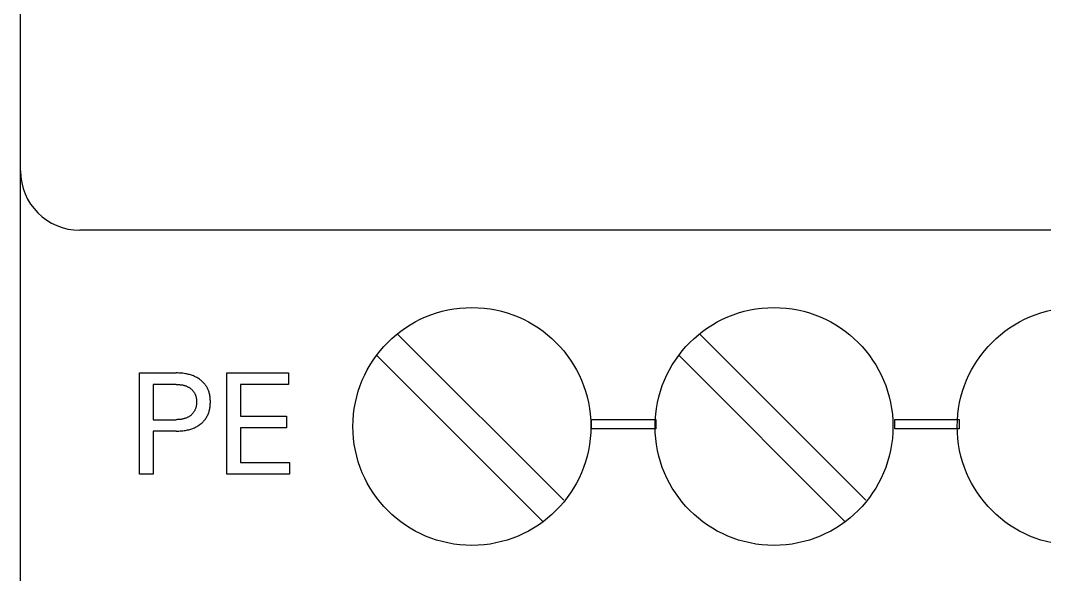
# Model space of a CAD drawing. Extents: x 0 to 420, y 0 to 297.
# Drawn here: x 143.26 to 160.48, y 188.34 to 197.66 of the extents above; entities that cross this region are included whole.
import ezdxf

# ---------------------------------------------------------------- set-up
doc = ezdxf.new("R2010")
doc.units = 0
doc.header["$LTSCALE"] = 23.1
doc.layers.add('10000_FRONT', color=7, linetype='CONTINUOUS')

msp = doc.modelspace()

# ---------------------------------------------------------------- linework, layer by layer
at = {"layer": '10000_FRONT', "color": 7, "linetype": 'CONTINUOUS'}
for p, q in [((143.262, 172.627), (143.262, 260.627)), ((177.762, 194.127), (144.262, 194.127)), ((152.396, 189.586), (149.604, 192.378)), ((157.476, 189.586), (154.684, 192.378)), ((149.261, 192.014), (152.039, 189.237)), ((154.341, 192.014), (157.119, 189.237)), ((145.262, 190.027), (145.262, 191.727)), ((145.262, 191.727), (145.88, 191.727)), ((145.903, 191.727), (145.88, 191.727)), ((145.925, 191.726), (145.903, 191.727)), ((145.948, 191.725), (145.925, 191.726)), ((145.97, 191.723), (145.948, 191.725)), ((145.992, 191.721), (145.97, 191.723)), ((146.015, 191.718), (145.992, 191.721)), ((146.037, 191.714), (146.015, 191.718)), ((146.054, 191.711), (146.037, 191.714)), ((146.071, 191.708), (146.054, 191.711)), ((146.088, 191.704), (146.071, 191.708)), ((146.105, 191.699), (146.088, 191.704)), ((146.122, 191.694), (146.105, 191.699)), ((146.139, 191.689), (146.122, 191.694)), ((146.155, 191.683), (146.139, 191.689)), ((146.171, 191.677), (146.155, 191.683)), ((146.186, 191.67), (146.171, 191.677)), ((146.201, 191.664), (146.186, 191.67)), ((146.215, 191.656), (146.201, 191.664)), ((146.23, 191.649), (146.215, 191.656)), ((146.244, 191.641), (146.23, 191.649)), ((146.257, 191.632), (146.244, 191.641)), ((146.73, 190.027), (146.73, 191.727)), ((146.73, 191.727), (147.766, 191.727)), ((147.766, 191.727), (147.766, 191.534)), ((145.495, 191.534), (145.495, 190.941)), ((145.88, 191.534), (145.495, 191.534)), ((145.88, 191.534), (145.894, 191.534)), ((145.894, 191.534), (145.907, 191.534)), ((145.907, 191.534), (145.921, 191.533)), ((145.921, 191.533), (145.935, 191.532)), ((145.935, 191.532), (145.948, 191.53)), ((145.948, 191.53), (145.962, 191.529)), ((145.962, 191.529), (145.975, 191.527)), ((145.975, 191.527), (145.985, 191.525)), ((145.985, 191.525), (145.996, 191.522)), ((145.996, 191.522), (146.006, 191.52)), ((146.006, 191.52), (146.016, 191.517)), ((146.016, 191.517), (146.026, 191.514)), ((146.026, 191.514), (146.036, 191.511)), ((146.036, 191.511), (146.046, 191.508)), ((146.046, 191.508), (146.056, 191.504)), ((146.056, 191.504), (146.065, 191.5)), ((146.065, 191.5), (146.073, 191.496)), ((146.073, 191.496), (146.082, 191.491)), ((146.082, 191.491), (146.09, 191.487)), ((146.09, 191.487), (146.099, 191.482)), ((146.099, 191.482), (146.107, 191.477)), ((146.107, 191.477), (146.115, 191.471)), ((146.115, 191.471), (146.122, 191.466)), ((146.122, 191.466), (146.129, 191.46)), ((146.271, 191.623), (146.257, 191.632)), ((146.284, 191.614), (146.271, 191.623)), ((146.296, 191.604), (146.284, 191.614)), ((146.308, 191.595), (146.296, 191.604)), ((146.319, 191.585), (146.308, 191.595)), ((146.33, 191.574), (146.319, 191.585)), ((146.341, 191.563), (146.33, 191.574)), ((146.351, 191.552), (146.341, 191.563)), ((146.361, 191.541), (146.351, 191.552)), ((146.37, 191.529), (146.361, 191.541)), ((146.379, 191.516), (146.37, 191.529)), ((146.386, 191.505), (146.379, 191.516)), ((146.394, 191.493), (146.386, 191.505)), ((146.4, 191.481), (146.394, 191.493)), ((146.407, 191.469), (146.4, 191.481)), ((146.412, 191.457), (146.407, 191.469)), ((146.962, 191.534), (146.962, 190.998)), ((147.766, 191.534), (146.962, 191.534)), ((146.129, 191.46), (146.136, 191.454)), ((146.136, 191.454), (146.143, 191.448)), ((146.143, 191.448), (146.149, 191.441)), ((146.149, 191.441), (146.156, 191.435)), ((146.156, 191.435), (146.162, 191.428)), ((146.162, 191.428), (146.167, 191.421)), ((146.167, 191.421), (146.173, 191.414)), ((146.173, 191.414), (146.178, 191.406)), ((146.178, 191.406), (146.183, 191.398)), ((146.183, 191.398), (146.187, 191.391)), ((146.187, 191.391), (146.192, 191.382)), ((146.192, 191.382), (146.196, 191.374)), ((146.196, 191.374), (146.199, 191.366)), ((146.199, 191.366), (146.203, 191.357)), ((146.203, 191.357), (146.206, 191.349)), ((146.206, 191.349), (146.209, 191.34)), ((146.209, 191.34), (146.211, 191.331)), ((146.211, 191.331), (146.214, 191.321)), ((146.214, 191.321), (146.216, 191.311)), ((146.216, 191.311), (146.218, 191.301)), ((146.218, 191.301), (146.219, 191.291)), ((146.418, 191.444), (146.412, 191.457)), ((146.423, 191.432), (146.418, 191.444)), ((146.428, 191.419), (146.423, 191.432)), ((146.432, 191.406), (146.428, 191.419)), ((146.436, 191.393), (146.432, 191.406)), ((146.44, 191.376), (146.436, 191.393)), ((146.444, 191.36), (146.44, 191.376)), ((146.447, 191.343), (146.444, 191.36)), ((146.449, 191.327), (146.447, 191.343)), ((146.451, 191.31), (146.449, 191.327)), ((146.453, 191.293), (146.451, 191.31)), ((146.454, 191.276), (146.453, 191.293)), ((146.203, 191.122), (146.2, 191.114)), ((146.206, 191.131), (146.203, 191.122)), ((146.209, 191.14), (146.206, 191.131)), ((146.211, 191.149), (146.209, 191.14)), ((146.214, 191.159), (146.211, 191.149)), ((146.216, 191.169), (146.214, 191.159)), ((146.218, 191.179), (146.216, 191.169)), ((146.219, 191.189), (146.218, 191.179)), ((146.219, 191.291), (146.22, 191.281)), ((146.22, 191.199), (146.219, 191.189)), ((146.22, 191.281), (146.221, 191.271)), ((146.221, 191.209), (146.22, 191.199)), ((146.221, 191.271), (146.222, 191.261)), ((146.222, 191.22), (146.221, 191.209)), ((146.222, 191.261), (146.222, 191.25)), ((146.222, 191.25), (146.222, 191.24)), ((146.222, 191.24), (146.222, 191.23)), ((146.222, 191.23), (146.222, 191.22)), ((146.44, 191.107), (146.444, 191.124)), ((146.444, 191.124), (146.447, 191.14)), ((146.447, 191.14), (146.45, 191.157)), ((146.45, 191.157), (146.452, 191.174)), ((146.452, 191.174), (146.453, 191.191)), ((146.453, 191.191), (146.454, 191.208)), ((146.455, 191.26), (146.454, 191.276)), ((146.454, 191.208), (146.455, 191.226)), ((146.455, 191.243), (146.455, 191.26)), ((146.455, 191.226), (146.455, 191.243)), ((145.976, 190.949), (145.962, 190.947)), ((145.986, 190.951), (145.976, 190.949)), ((145.997, 190.954), (145.986, 190.951)), ((146.007, 190.956), (145.997, 190.954)), ((146.017, 190.959), (146.007, 190.956)), ((146.027, 190.962), (146.017, 190.959)), ((146.037, 190.965), (146.027, 190.962)), ((146.047, 190.969), (146.037, 190.965)), ((146.057, 190.973), (146.047, 190.969)), ((146.066, 190.977), (146.057, 190.973)), ((146.074, 190.981), (146.066, 190.977)), ((146.083, 190.986), (146.074, 190.981)), ((146.092, 190.991), (146.083, 190.986)), ((146.1, 190.996), (146.092, 190.991)), ((146.108, 191.001), (146.1, 190.996)), ((146.116, 191.007), (146.108, 191.001)), ((146.124, 191.013), (146.116, 191.007)), ((146.131, 191.018), (146.124, 191.013)), ((146.137, 191.024), (146.131, 191.018)), ((146.144, 191.031), (146.137, 191.024)), ((146.15, 191.037), (146.144, 191.031)), ((146.156, 191.044), (146.15, 191.037)), ((146.162, 191.051), (146.156, 191.044)), ((146.168, 191.058), (146.162, 191.051)), ((146.173, 191.065), (146.168, 191.058)), ((146.178, 191.073), (146.173, 191.065)), ((146.183, 191.08), (146.178, 191.073)), ((146.188, 191.088), (146.183, 191.08)), ((146.192, 191.097), (146.188, 191.088)), ((146.196, 191.105), (146.192, 191.097)), ((146.2, 191.114), (146.196, 191.105)), ((146.362, 190.94), (146.371, 190.952)), ((146.371, 190.952), (146.38, 190.965)), ((146.38, 190.965), (146.388, 190.978)), ((146.388, 190.978), (146.396, 190.991)), ((146.396, 190.991), (146.403, 191.004)), ((146.403, 191.004), (146.41, 191.018)), ((146.41, 191.018), (146.416, 191.032)), ((146.416, 191.032), (146.422, 191.047)), ((146.422, 191.047), (146.427, 191.061)), ((146.427, 191.061), (146.432, 191.076)), ((146.432, 191.076), (146.436, 191.09)), ((146.436, 191.09), (146.44, 191.107)), ((146.962, 190.998), (147.734, 190.998)), ((147.734, 190.998), (147.734, 190.805)), ((145.495, 190.941), (145.88, 190.941)), ((145.894, 190.942), (145.88, 190.941)), ((145.908, 190.942), (145.894, 190.942)), ((145.921, 190.943), (145.908, 190.942)), ((145.935, 190.944), (145.921, 190.943)), ((145.949, 190.945), (145.935, 190.944)), ((145.962, 190.947), (145.949, 190.945)), ((146.091, 190.773), (146.108, 190.777)), ((146.108, 190.777), (146.125, 190.782)), ((146.125, 190.782), (146.141, 190.788)), ((146.141, 190.788), (146.158, 190.794)), ((146.158, 190.794), (146.174, 190.801)), ((146.174, 190.801), (146.189, 190.807)), ((146.189, 190.807), (146.204, 190.814)), ((146.204, 190.814), (146.218, 190.822)), ((146.218, 190.822), (146.232, 190.829)), ((146.232, 190.829), (146.246, 190.838)), ((146.246, 190.838), (146.26, 190.847)), ((146.26, 190.847), (146.273, 190.856)), ((146.273, 190.856), (146.286, 190.866)), ((146.286, 190.866), (146.298, 190.875)), ((146.298, 190.875), (146.31, 190.885)), ((146.31, 190.885), (146.321, 190.895)), ((146.321, 190.895), (146.332, 190.906)), ((146.332, 190.906), (146.342, 190.917)), ((146.342, 190.917), (146.352, 190.928)), ((146.352, 190.928), (146.362, 190.94)), ((146.962, 190.805), (146.962, 190.22)), ((147.734, 190.805), (146.962, 190.805)), ((152.862, 190.786), (152.862, 190.946)), ((152.862, 190.946), (153.945, 190.946)), ((153.945, 190.786), (152.862, 190.786)), ((153.945, 190.946), (153.945, 190.786)), ((157.962, 190.786), (157.962, 190.946)), ((157.962, 190.946), (159.045, 190.946)), ((159.045, 190.786), (157.962, 190.786)), ((159.045, 190.946), (159.045, 190.786)), ((145.495, 190.749), (145.495, 190.027)), ((145.88, 190.749), (145.495, 190.749)), ((145.88, 190.749), (145.903, 190.749)), ((145.903, 190.749), (145.926, 190.75)), ((145.926, 190.75), (145.948, 190.751)), ((145.948, 190.751), (145.971, 190.753)), ((145.971, 190.753), (145.994, 190.755)), ((145.994, 190.755), (146.016, 190.758)), ((146.016, 190.758), (146.039, 190.762)), ((146.039, 190.762), (146.056, 190.765)), ((146.056, 190.765), (146.073, 190.769)), ((146.073, 190.769), (146.091, 190.773)), ((146.962, 190.22), (147.787, 190.22)), ((147.787, 190.22), (147.787, 190.027)), ((145.495, 190.027), (145.262, 190.027)), ((147.787, 190.027), (146.73, 190.027))]:
    msp.add_line(p, q, dxfattribs=at)
for centre in [(150.852, 190.827), (155.932, 190.827), (161.012, 190.827)]:
    msp.add_circle(centre, 2, dxfattribs=at)
msp.add_arc((144.262, 195.127), 1, 180, 270, dxfattribs=at)

doc.saveas('drawing.dxf')
